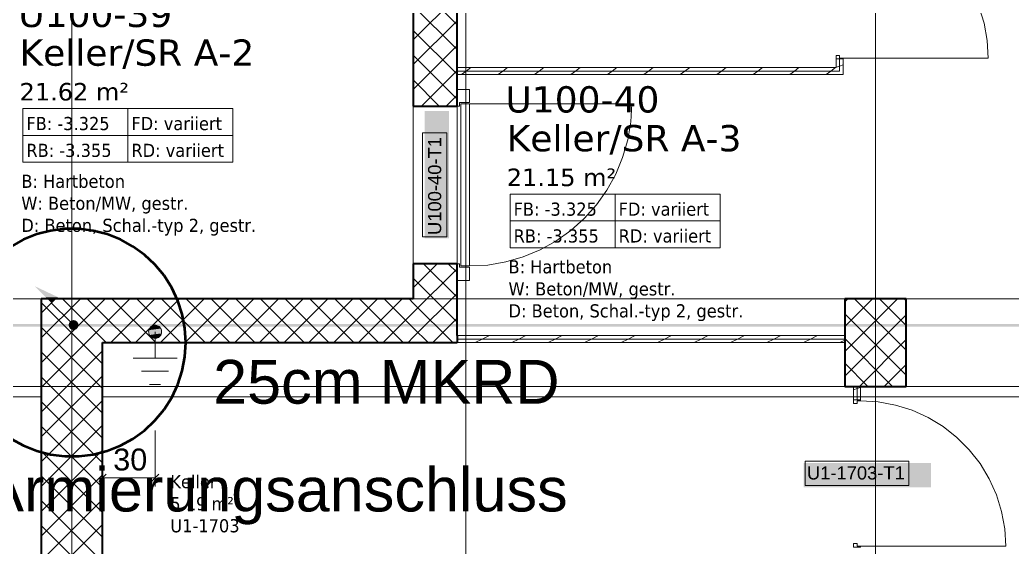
# Model space of a CAD drawing. Extents: x -1132 to 613, y -233 to 616.
# Drawn here: x -909.6 to -796.2, y 328.7 to 388.9 of the extents above; entities that cross this region are included whole.
import ezdxf
from ezdxf.lldxf.tags import DXFTag

# ---------------------------------------------------------------- set-up
doc = ezdxf.new("R2010")
doc.units = 0
doc.layers.get('0').update_dxf_attribs({"lineweight": 13})
for name, color, linetype, lineweight in [('A-AREA-____-IDEN', 7, 'Continuous', 5), ('A-DOOR-____-IDEN', 7, 'Continuous', 5), ('A-DOOR-____-OTLN', 7, 'Continuous', 9), ('A-DOOR-FRAM-MCUT', 7, 'Continuous', 9), ('A-DOOR-OPNG-OTLN', 7, 'Continuous', 9), ('A-FLOR-____-OVHD', 7, 'Strichpunkt - Fein', 9), ('A-WALL-____-MCUT', 7, 'Continuous', 35), ('A-WALL-____-PATT', 7, 'Continuous', 35), ('A-WALL-FNSH-MCUT', 7, 'Continuous', 35), ('S-COLS-____-MCUT', 7, 'Continuous', 35), ('S-COLS-____-OTLN', 7, 'Continuous', 9), ('S-GRID-____-OTLN', 7, 'Continuous', 5)]:
    doc.layers.add(name, color=color, linetype=linetype, lineweight=lineweight)
for name, color, linetype, lineweight, true_color in [('EL01_VVV_Mass Blitzschutz', 3, 'Continuous', 13, 0x00ff00), ('EL01_WAN_Blitzschutz Text', 1, 'Continuous', 13, 0xff0000), ('EL01_WAN_Leitung_Potentialausgleich', 1, 'fein_strichliert', 13, 0xff0000), ('EL01_WAN_Potentialausgleich', 1, 'Continuous', 13, 0xff0000)]:
    doc.layers.add(name, color=color, linetype=linetype, lineweight=lineweight, true_color=true_color)
doc.styles.get("Standard").update_dxf_attribs({"font": 'arial.ttf'})
tags = doc.linetypes.add('_Rasterlinie_', pattern=[0.375, 0.2, -0.05, 0.075, -0.05]).pattern_tags.tags
tags[10:11] = [DXFTag(74, 4), DXFTag(75, 0), DXFTag(340, '0'), DXFTag(46, 1.0), DXFTag(50, 0.0), DXFTag(44, 0.0), DXFTag(45, 0.0)]
tags[8:9] = [DXFTag(74, 4), DXFTag(75, 0), DXFTag(340, '0'), DXFTag(46, 1.0), DXFTag(50, 0.0), DXFTag(44, 0.0), DXFTag(45, 0.0)]
tags[6:7] = [DXFTag(74, 4), DXFTag(75, 0), DXFTag(340, '0'), DXFTag(46, 1.0), DXFTag(50, 0.0), DXFTag(44, 0.0), DXFTag(45, 0.0)]
tags[4:5] = [DXFTag(74, 4), DXFTag(75, 0), DXFTag(340, '0'), DXFTag(46, 1.0), DXFTag(50, 0.0), DXFTag(44, 0.0), DXFTag(45, 0.0)]
tags = doc.linetypes.add('fein_strichliert', pattern=[4, 1, -2, 1]).pattern_tags.tags
tags[8:9] = [DXFTag(74, 4), DXFTag(75, 0), DXFTag(340, '0'), DXFTag(46, 0.0), DXFTag(50, 0.0), DXFTag(44, 0.0), DXFTag(45, 0.0)]
tags[6:7] = [DXFTag(74, 4), DXFTag(75, 0), DXFTag(340, '0'), DXFTag(46, 0.0), DXFTag(50, 0.0), DXFTag(44, 0.0), DXFTag(45, 0.0)]
tags[4:5] = [DXFTag(74, 4), DXFTag(75, 0), DXFTag(340, '0'), DXFTag(46, 0.0), DXFTag(50, 0.0), DXFTag(44, 0.0), DXFTag(45, 0.0)]
tags = doc.linetypes.add('Strich Punkt fein', pattern=[0.2, 0.1, -0.05, 0, -0.05]).pattern_tags.tags
tags[10:11] = [DXFTag(74, 4), DXFTag(75, 0), DXFTag(340, '0'), DXFTag(46, 1.0), DXFTag(50, 0.0), DXFTag(44, 0.0), DXFTag(45, 0.0)]
tags[8:9] = [DXFTag(74, 4), DXFTag(75, 0), DXFTag(340, '0'), DXFTag(46, 1.0), DXFTag(50, 0.0), DXFTag(44, 0.0), DXFTag(45, 0.0)]
tags[6:7] = [DXFTag(74, 4), DXFTag(75, 0), DXFTag(340, '0'), DXFTag(46, 1.0), DXFTag(50, 0.0), DXFTag(44, 0.0), DXFTag(45, 0.0)]
tags[4:5] = [DXFTag(74, 4), DXFTag(75, 0), DXFTag(340, '0'), DXFTag(46, 1.0), DXFTag(50, 0.0), DXFTag(44, 0.0), DXFTag(45, 0.0)]
tags = doc.linetypes.add('Strichpunkt - Fein', pattern=[0.2, 0.1, -0.05, 0, -0.05]).pattern_tags.tags
tags[10:11] = [DXFTag(74, 4), DXFTag(75, 0), DXFTag(340, '0'), DXFTag(46, 1.0), DXFTag(50, 0.0), DXFTag(44, 0.0), DXFTag(45, 0.0)]
tags[8:9] = [DXFTag(74, 4), DXFTag(75, 0), DXFTag(340, '0'), DXFTag(46, 1.0), DXFTag(50, 0.0), DXFTag(44, 0.0), DXFTag(45, 0.0)]
tags[6:7] = [DXFTag(74, 4), DXFTag(75, 0), DXFTag(340, '0'), DXFTag(46, 1.0), DXFTag(50, 0.0), DXFTag(44, 0.0), DXFTag(45, 0.0)]
tags[4:5] = [DXFTag(74, 4), DXFTag(75, 0), DXFTag(340, '0'), DXFTag(46, 1.0), DXFTag(50, 0.0), DXFTag(44, 0.0), DXFTag(45, 0.0)]

# ---------------------------------------------------------------- blocks, each defined once
blk = doc.blocks.new('Referenz-A0UJ2EK7XE', base_point=(-1124.08, -162.87))
at = {"layer": 'A-AREA-____-IDEN', "color": 0, "linetype": 'Continuous', "ltscale": 0.13}
for p, q in [((-909.21, 378.79), (-885.21, 378.79)), ((-909.21, 372.66), (-909.21, 378.79)), ((-897.21, 378.79), (-897.21, 372.66)), ((-885.21, 378.79), (-885.21, 372.66)), ((-909.21, 375.72), (-885.21, 375.72)), ((-885.21, 372.66), (-909.21, 372.66)), ((-853.54, 369.02), (-829.54, 369.02)), ((-853.54, 362.9), (-853.54, 369.02)), ((-841.54, 369.02), (-841.54, 362.9)), ((-829.54, 369.02), (-829.54, 362.9)), ((-853.54, 365.96), (-829.54, 365.96)), ((-829.54, 362.9), (-853.54, 362.9))]:
    blk.add_line(p, q, dxfattribs=at)
at = {"layer": 'A-DOOR-____-IDEN', "color": 0, "linetype": 'Continuous', "ltscale": 0.13}
for p, q in [((-863.54, 364.16), (-863.54, 376)), ((-863.54, 376), (-860.76, 376)), ((-860.76, 376), (-860.76, 364.16)), ((-860.76, 364.16), (-863.54, 364.16)), ((-819.83, 338.56), (-807.99, 338.56)), ((-819.83, 335.78), (-819.83, 338.56)), ((-807.99, 338.56), (-807.99, 335.78)), ((-807.99, 335.78), (-819.83, 335.78))]:
    blk.add_line(p, q, dxfattribs=at)
at = {"layer": 'A-DOOR-____-IDEN', "color": 7, "linetype": 'Continuous', "ltscale": 0.13, "true_color": 0xffffff}
for points in [[(-863.3, 363.98), (-860.54, 363.98), (-863.3, 378.52)], [(-860.54, 363.98), (-863.3, 378.52), (-860.54, 378.52)], [(-820, 335.56), (-805.46, 335.56), (-820, 338.32)], [(-805.46, 335.56), (-820, 338.32), (-805.46, 338.32)]]:
    blk.add_solid(points, dxfattribs=at)
at = {"layer": 'A-DOOR-____-OTLN', "color": 0, "linetype": 'Strich Punkt fein', "ltscale": 0.13}
for p, q in [((-864.61, 361.08), (-864.61, 379.08)), ((-859.61, 379.08), (-859.61, 361.08))]:
    blk.add_line(p, q, dxfattribs=at)
at = {"layer": 'A-DOOR-____-OTLN', "color": 0, "linetype": 'Continuous', "ltscale": 0.13}
for p, q in [((-859.17, 379.34), (-859.17, 360.82)), ((-858.17, 379.34), (-859.17, 379.34)), ((-858.17, 360.82), (-858.17, 379.34)), ((-859.17, 360.82), (-858.17, 360.82))]:
    blk.add_line(p, q, dxfattribs=at)
at = {"layer": 'A-DOOR-FRAM-MCUT', "color": 0, "linetype": 'Continuous', "ltscale": 0.13}
for p, q in [((-815.91, 384.86), (-816.31, 384.86)), ((-816.31, 384.86), (-816.31, 384.46)), ((-816.31, 384.46), (-815.51, 384.46)), ((-815.91, 384.56), (-815.91, 384.86)), ((-815.51, 384.56), (-815.91, 384.56)), ((-815.51, 384.46), (-815.51, 384.56)), ((-858.17, 380.98), (-859.61, 380.98)), ((-859.61, 380.98), (-859.61, 379.08)), ((-858.17, 379.48), (-858.17, 380.98)), ((-859.61, 379.08), (-859.31, 379.08)), ((-859.31, 379.08), (-859.31, 379.48)), ((-859.31, 379.48), (-858.17, 379.48)), ((-859.31, 361.08), (-859.61, 361.08)), ((-859.61, 361.08), (-859.61, 359.18)), ((-859.31, 360.68), (-859.31, 361.08)), ((-858.17, 360.68), (-859.31, 360.68)), ((-858.17, 359.18), (-858.17, 360.68)), ((-859.61, 359.18), (-858.17, 359.18)), ((-813.51, 345.53), (-814.31, 345.53)), ((-814.31, 345.53), (-814.31, 345.13)), ((-814.31, 345.13), (-813.91, 345.13)), ((-813.91, 345.13), (-813.91, 345.43)), ((-813.91, 345.43), (-813.51, 345.43)), ((-813.51, 345.43), (-813.51, 345.53)), ((-813.91, 329.13), (-814.31, 329.13)), ((-814.31, 329.13), (-814.31, 328.73)), ((-813.91, 328.83), (-813.91, 329.13)), ((-813.51, 328.83), (-813.91, 328.83)), ((-813.51, 328.73), (-813.51, 328.83)), ((-814.31, 328.73), (-813.51, 328.73))]:
    blk.add_line(p, q, dxfattribs=at)
at = {"layer": 'A-DOOR-OPNG-OTLN', "color": 0, "linetype": 'Continuous', "ltscale": 0.13}
for p, q in [((-799.39, 388.53), (-799.98, 390.44)), ((-799.03, 386.56), (-799.39, 388.53)), ((-798.91, 384.56), (-799.03, 386.56)), ((-815.51, 384.56), (-798.91, 384.56)), ((-839.65, 379.34), (-858.17, 379.34)), ((-839.76, 377.26), (-839.65, 379.34)), ((-840.11, 375.22), (-839.76, 377.26)), ((-840.69, 373.22), (-840.11, 375.22)), ((-841.48, 371.3), (-840.69, 373.22)), ((-842.48, 369.49), (-841.48, 371.3)), ((-843.69, 367.79), (-842.48, 369.49)), ((-845.07, 366.24), (-843.69, 367.79)), ((-846.62, 364.86), (-845.07, 366.24)), ((-848.31, 363.66), (-846.62, 364.86)), ((-850.13, 362.65), (-848.31, 363.66)), ((-854.05, 361.28), (-852.05, 361.86)), ((-852.05, 361.86), (-850.13, 362.65)), ((-858.17, 360.82), (-856.09, 360.93)), ((-856.09, 360.93), (-854.05, 361.28)), ((-811.51, 345.31), (-813.51, 345.43)), ((-809.53, 344.95), (-811.51, 345.31)), ((-807.62, 344.35), (-809.53, 344.95)), ((-805.79, 343.53), (-807.62, 344.35)), ((-804.08, 342.49), (-805.79, 343.53)), ((-802.5, 341.25), (-804.08, 342.49)), ((-801.08, 339.84), (-802.5, 341.25)), ((-799.84, 338.26), (-801.08, 339.84)), ((-798.81, 336.54), (-799.84, 338.26)), ((-797.98, 334.71), (-798.81, 336.54)), ((-797.39, 332.8), (-797.98, 334.71)), ((-797.03, 330.83), (-797.39, 332.8)), ((-796.91, 328.83), (-797.03, 330.83)), ((-813.51, 328.83), (-796.91, 328.83))]:
    blk.add_line(p, q, dxfattribs=at)
at = {"layer": 'A-FLOR-____-OVHD', "color": 0, "linetype": 'Strichpunkt - Fein', "ltscale": 0.13}
for p, q in [((-1082.31, 347.08), (-539.91, 347.08)), ((-973.71, 347.08), (-907.11, 347.08)), ((-973.71, 345.88), (-907.11, 345.88)), ((-900.11, 345.88), (-789.51, 345.88))]:
    blk.add_line(p, q, dxfattribs=at)
at = {"layer": 'A-WALL-____-MCUT', "color": 0, "linetype": 'Continuous', "ltscale": 0.35}
for p, q in [((-859.61, 379.08), (-859.61, 483.98)), ((-864.61, 393.68), (-864.61, 379.08)), ((-864.61, 379.08), (-859.61, 379.08)), ((-859.61, 361.08), (-864.61, 361.08)), ((-864.61, 361.08), (-864.61, 357.08)), ((-859.61, 352.88), (-859.61, 361.08)), ((-907.11, 357.08), (-907.11, 253.38)), ((-864.61, 357.08), (-907.11, 357.08)), ((-859.61, 352.88), (-859.61, 352.08)), ((-900.11, 302.73), (-900.11, 352.08)), ((-900.11, 352.08), (-859.61, 352.08))]:
    blk.add_line(p, q, dxfattribs=at)
at = {"layer": 'A-WALL-____-MCUT', "color": 0, "linetype": 'Continuous', "lineweight": 9, "ltscale": 0.13}
for p, q in [((-815.91, 383.06), (-815.91, 384.46)), ((-859.61, 383.06), (-815.91, 383.06)), ((-859.61, 352.48), (-815.31, 352.48)), ((-813.91, 345.53), (-813.91, 347.08))]:
    blk.add_line(p, q, dxfattribs=at)
at = {"layer": 'A-WALL-____-PATT', "color": 0, "linetype": 'Continuous', "lineweight": 9, "ltscale": 0.13}
for p, q in [((-859.61, 388.36), (-864.61, 393.36)), ((-864.61, 386.63), (-859.61, 391.63)), ((-859.61, 385.53), (-864.61, 390.53)), ((-864.61, 383.8), (-859.61, 388.8)), ((-859.61, 382.7), (-864.61, 387.7)), ((-864.61, 380.97), (-859.61, 385.97)), ((-859.61, 379.87), (-864.61, 384.87)), ((-858.02, 383.46), (-858.55, 383.06)), ((-853.86, 383.46), (-854.39, 383.06)), ((-849.69, 383.46), (-850.22, 383.06)), ((-845.53, 383.46), (-846.06, 383.06)), ((-841.36, 383.46), (-841.9, 383.06)), ((-837.2, 383.46), (-837.73, 383.06)), ((-833.03, 383.46), (-833.57, 383.06)), ((-828.87, 383.46), (-829.4, 383.06)), ((-824.7, 383.46), (-825.24, 383.06)), ((-820.54, 383.46), (-821.07, 383.06)), ((-816.37, 383.46), (-816.91, 383.06)), ((-816.29, 383.52), (-816.31, 383.51)), ((-815.91, 383.64), (-816.24, 383.53)), ((-815.51, 383.77), (-815.91, 383.64)), ((-863.67, 379.08), (-859.61, 383.14)), ((-858.55, 383.06), (-859.09, 382.66)), ((-854.39, 383.06), (-854.92, 382.66)), ((-850.22, 383.06), (-850.76, 382.66)), ((-846.06, 383.06), (-846.59, 382.66)), ((-841.9, 383.06), (-842.43, 382.66)), ((-837.73, 383.06), (-838.26, 382.66)), ((-833.57, 383.06), (-834.1, 382.66)), ((-829.4, 383.06), (-829.93, 382.66)), ((-825.24, 383.06), (-825.77, 382.66)), ((-821.07, 383.06), (-821.6, 382.66)), ((-816.91, 383.06), (-817.44, 382.66)), ((-861.64, 379.08), (-864.61, 382.05)), ((-860.84, 379.08), (-859.61, 380.31)), ((-864.47, 379.08), (-864.61, 379.22)), ((-864.61, 358.34), (-861.87, 361.08)), ((-859.61, 357.25), (-863.44, 361.08)), ((-859.61, 360.07), (-860.61, 361.08)), ((-864.61, 355.51), (-859.61, 360.51)), ((-859.61, 354.42), (-864.61, 359.42)), ((-864.61, 352.69), (-859.61, 357.69)), ((-907.11, 355.44), (-905.47, 357.08)), ((-907.11, 352.61), (-902.64, 357.08)), ((-907.11, 349.78), (-900.11, 356.78)), ((-900.11, 349.66), (-907.11, 356.66)), ((-900.11, 352.49), (-904.69, 357.08)), ((-900.11, 355.32), (-901.86, 357.08)), ((-900.11, 356.78), (-899.81, 357.08)), ((-900.11, 353.96), (-896.98, 357.08)), ((-899.15, 352.08), (-894.15, 357.08)), ((-894.04, 352.08), (-899.04, 357.08)), ((-896.33, 352.08), (-891.33, 357.08)), ((-891.21, 352.08), (-896.21, 357.08)), ((-893.5, 352.08), (-888.5, 357.08)), ((-888.38, 352.08), (-893.38, 357.08)), ((-890.67, 352.08), (-885.67, 357.08)), ((-885.55, 352.08), (-890.55, 357.08)), ((-887.84, 352.08), (-882.84, 357.08)), ((-882.72, 352.08), (-887.72, 357.08)), ((-885.01, 352.08), (-880.01, 357.08)), ((-879.89, 352.08), (-884.89, 357.08)), ((-882.18, 352.08), (-877.18, 357.08)), ((-877.07, 352.08), (-882.07, 357.08)), ((-879.36, 352.08), (-874.36, 357.08)), ((-874.24, 352.08), (-879.24, 357.08)), ((-876.53, 352.08), (-871.53, 357.08)), ((-871.41, 352.08), (-876.41, 357.08)), ((-873.7, 352.08), (-868.7, 357.08)), ((-868.58, 352.08), (-873.58, 357.08)), ((-870.87, 352.08), (-865.87, 357.08)), ((-865.75, 352.08), (-870.75, 357.08)), ((-864.61, 353.76), (-867.92, 357.08)), ((-864.61, 356.59), (-865.09, 357.08)), ((-860.09, 352.08), (-864.61, 356.59)), ((-896.86, 352.08), (-900.11, 355.32)), ((-868.04, 352.08), (-864.61, 355.51)), ((-907.11, 346.96), (-900.11, 353.96)), ((-900.11, 346.83), (-907.11, 353.83)), ((-862.92, 352.08), (-864.61, 353.76)), ((-862.38, 352.08), (-859.61, 354.86)), ((-865.21, 352.08), (-864.61, 352.69)), ((-855.92, 352.88), (-856.72, 352.48)), ((-851.76, 352.88), (-852.56, 352.48)), ((-847.59, 352.88), (-848.39, 352.48)), ((-843.43, 352.88), (-844.23, 352.48)), ((-839.26, 352.88), (-840.06, 352.48)), ((-835.1, 352.88), (-835.9, 352.48)), ((-830.93, 352.88), (-831.73, 352.48)), ((-826.77, 352.88), (-827.57, 352.48)), ((-822.6, 352.88), (-823.4, 352.48)), ((-818.44, 352.88), (-819.24, 352.48)), ((-899.69, 352.08), (-900.11, 352.49)), ((-856.72, 352.48), (-857.52, 352.08)), ((-852.56, 352.48), (-853.36, 352.08)), ((-848.39, 352.48), (-849.19, 352.08)), ((-844.23, 352.48), (-845.03, 352.08)), ((-840.06, 352.48), (-840.86, 352.08)), ((-835.9, 352.48), (-836.7, 352.08)), ((-831.73, 352.48), (-832.53, 352.08)), ((-827.57, 352.48), (-828.37, 352.08)), ((-823.4, 352.48), (-824.2, 352.08)), ((-819.24, 352.48), (-820.04, 352.08)), ((-815.31, 352.36), (-815.87, 352.08)), ((-907.11, 344.13), (-900.11, 351.13)), ((-900.11, 344.01), (-907.11, 351.01)), ((-907.11, 341.3), (-900.11, 348.3)), ((-900.11, 341.18), (-907.11, 348.18)), ((-813.51, 347.01), (-813.68, 346.93)), ((-813.91, 346.82), (-814.31, 346.69)), ((-813.74, 346.88), (-813.91, 346.82)), ((-907.11, 338.47), (-900.11, 345.47)), ((-900.11, 338.35), (-907.11, 345.35)), ((-907.11, 335.64), (-900.11, 342.64)), ((-900.11, 335.52), (-907.11, 342.52)), ((-907.11, 332.81), (-900.11, 339.81)), ((-900.11, 332.69), (-907.11, 339.69)), ((-907.11, 329.98), (-900.11, 336.98)), ((-900.11, 329.86), (-907.11, 336.86)), ((-907.11, 327.16), (-900.11, 334.16)), ((-900.11, 327.04), (-907.11, 334.04)), ((-907.11, 324.33), (-900.11, 331.33)), ((-900.11, 324.21), (-907.11, 331.21))]:
    blk.add_line(p, q, dxfattribs=at)
at = {"layer": 'A-WALL-FNSH-MCUT', "color": 0, "linetype": 'Continuous', "lineweight": 9, "ltscale": 0.13}
for p, q in [((-816.31, 384.46), (-816.31, 383.46)), ((-815.51, 384.46), (-816.31, 384.46)), ((-815.51, 382.66), (-815.51, 384.46)), ((-816.31, 383.46), (-859.61, 383.46)), ((-859.61, 382.66), (-815.51, 382.66)), ((-815.31, 352.88), (-859.61, 352.88)), ((-815.31, 352.08), (-815.31, 352.88)), ((-859.61, 352.08), (-815.31, 352.08)), ((-814.31, 347.08), (-814.31, 345.53)), ((-813.51, 347.08), (-814.31, 347.08)), ((-813.51, 345.53), (-813.51, 347.08)), ((-814.31, 345.53), (-813.51, 345.53))]:
    blk.add_line(p, q, dxfattribs=at)
at = {"layer": 'S-COLS-____-MCUT', "color": 0, "linetype": 'Continuous', "ltscale": 0.35}
for p, q in [((-808.31, 357.08), (-815.31, 357.08)), ((-815.31, 357.08), (-815.31, 347.08)), ((-808.31, 347.08), (-808.31, 357.08)), ((-815.31, 347.08), (-808.31, 347.08))]:
    blk.add_line(p, q, dxfattribs=at)
at = {"layer": 'S-COLS-____-OTLN', "color": 0, "linetype": 'Continuous', "ltscale": 0.13}
for p, q in [((-815.31, 356.73), (-814.96, 357.08)), ((-815.31, 353.9), (-812.13, 357.08)), ((-815.31, 351.07), (-809.3, 357.08)), ((-808.31, 351.2), (-814.18, 357.08)), ((-808.31, 354.03), (-811.35, 357.08)), ((-808.31, 356.86), (-808.53, 357.08)), ((-808.31, 348.37), (-815.31, 355.37)), ((-815.31, 348.25), (-808.31, 355.25)), ((-809.84, 347.08), (-815.31, 352.54)), ((-813.64, 347.08), (-808.31, 352.42)), ((-812.67, 347.08), (-815.31, 349.72)), ((-810.82, 347.08), (-808.31, 349.59))]:
    blk.add_line(p, q, dxfattribs=at)
at = {"layer": 'S-GRID-____-OTLN', "color": 0, "linetype": '_Rasterlinie_', "ltscale": 0.13}
for p, q in [((-903.61, 600.16), (-903.61, 199.37)), ((-811.81, 600.16), (-811.81, 199.37)), ((-858.61, -159.1), (-858.61, 585.98)), ((-1115.8, 357.08), (111.18, 357.08))]:
    blk.add_line(p, q, dxfattribs=at)
at = {"layer": 'A-AREA-____-IDEN', "color": 0, "linetype": 'Continuous', "ltscale": 0.13, "attachment_point": 1}
for s, insert, char_height in [('{\\fVerdana;U100-39}', (-909.74, 391.1), 3), ('{\\fVerdana;Keller/SR A-2}', (-909.6, 386.68), 3), ('{\\fVerdana;21.62 m²}', (-909.59, 381.71), 2), ('{\\fVerdana;U100-40}', (-854.08, 381.34), 3), ('{\\W0.9;\\fVerdana;FB: -3.325}', (-908.82, 377.83), 1.5), ('{\\W0.9;\\fVerdana;FD: variiert}', (-896.82, 377.83), 1.5), ('{\\fVerdana;Keller/SR A-3}', (-853.94, 376.91), 3), ('{\\W0.9;\\fVerdana;RB: -3.355}', (-908.82, 374.77), 1.5), ('{\\W0.9;\\fVerdana;RD: variiert}', (-896.82, 374.77), 1.5), ('{\\fVerdana;21.15 m²}', (-853.93, 371.94), 2), ('{\\W0.9;\\fVerdana;B: Hartbeton}', (-909.39, 371.24), 1.5), ('{\\W0.9;\\fVerdana;W: Beton/MW, gestr.}', (-909.39, 368.73), 1.5), ('{\\W0.9;\\fVerdana;FB: -3.325}', (-853.15, 368.06), 1.5), ('{\\W0.9;\\fVerdana;FD: variiert}', (-841.15, 368.06), 1.5), ('{\\W0.9;\\fVerdana;D: Beton, Schal.-typ 2, gestr.}', (-909.39, 366.21), 1.5), ('{\\W0.9;\\fVerdana;RB: -3.355}', (-853.15, 365), 1.5), ('{\\W0.9;\\fVerdana;RD: variiert}', (-841.15, 365), 1.5), ('{\\W0.9;\\fVerdana;B: Hartbeton}', (-853.73, 361.48), 1.5), ('{\\W0.9;\\fVerdana;W: Beton/MW, gestr.}', (-853.73, 358.96), 1.5), ('{\\W0.9;\\fVerdana;D: Beton, Schal.-typ 2, gestr.}', (-853.73, 356.45), 1.5), ('{\\W0.9;\\fVerdana;Keller}', (-892.37, 336.95), 1.5), ('{\\W0.9;\\fVerdana;5.19 m²}', (-892.37, 334.44), 1.5), ('{\\W0.9;\\fVerdana;U1-1703}', (-892.37, 331.92), 1.5)]:
    blk.add_mtext(s, dxfattribs=dict(at, insert=insert, char_height=char_height))
at = {"layer": 'A-DOOR-____-IDEN', "color": 0, "linetype": 'Continuous', "ltscale": 0.13, "insert": (-862.92, 364.36), "char_height": 1.5, "attachment_point": 1, "rotation": 90}
blk.add_mtext('{\\fArial;U100-40-T1}', dxfattribs=at)
at = {"layer": 'A-DOOR-____-IDEN', "color": 0, "linetype": 'Continuous', "ltscale": 0.13, "insert": (-819.63, 337.95), "char_height": 1.5, "attachment_point": 1}
blk.add_mtext('{\\fArial;U1-1703-T1}', dxfattribs=at)
blk = doc.blocks.new('Kreis-A0UJ2EMTXE', base_point=(-916.6, 339.1))
at = {"color": 0, "linetype": 'ByBlock', "lineweight": -2, "ltscale": 0.5}
for p, q in [((-907.62, 364.44), (-909.14, 363.84)), ((-906.04, 364.85), (-907.62, 364.44)), ((-904.42, 365.05), (-906.04, 364.85)), ((-902.79, 365.05), (-904.42, 365.05)), ((-901.17, 364.85), (-902.79, 365.05)), ((-899.59, 364.44), (-901.17, 364.85)), ((-898.07, 363.84), (-899.59, 364.44)), ((-910.57, 363.05), (-911.89, 362.1)), ((-909.14, 363.84), (-910.57, 363.05)), ((-896.64, 363.05), (-898.07, 363.84)), ((-895.32, 362.1), (-896.64, 363.05)), ((-911.89, 362.1), (-913.08, 360.98)), ((-894.13, 360.98), (-895.32, 362.1)), ((-913.08, 360.98), (-914.12, 359.72)), ((-893.09, 359.72), (-894.13, 360.98)), ((-914.12, 359.72), (-915, 358.34)), ((-892.21, 358.34), (-893.09, 359.72)), ((-915, 358.34), (-915.69, 356.86)), ((-891.52, 356.86), (-892.21, 358.34)), ((-915.69, 356.86), (-916.2, 355.31)), ((-891.01, 355.31), (-891.52, 356.86)), ((-916.2, 355.31), (-916.5, 353.71)), ((-890.71, 353.71), (-891.01, 355.31)), ((-916.5, 353.71), (-916.6, 352.08)), ((-890.6, 352.08), (-890.71, 353.71)), ((-916.6, 352.08), (-916.5, 350.45)), ((-890.71, 350.45), (-890.6, 352.08)), ((-916.5, 350.45), (-916.2, 348.85)), ((-891.01, 348.85), (-890.71, 350.45)), ((-916.2, 348.85), (-915.69, 347.29)), ((-891.52, 347.29), (-891.01, 348.85)), ((-915.69, 347.29), (-915, 345.82)), ((-892.21, 345.82), (-891.52, 347.29)), ((-915, 345.82), (-914.12, 344.44)), ((-893.09, 344.44), (-892.21, 345.82)), ((-914.12, 344.44), (-913.08, 343.18)), ((-894.13, 343.18), (-893.09, 344.44)), ((-913.08, 343.18), (-911.89, 342.06)), ((-895.32, 342.06), (-894.13, 343.18)), ((-911.89, 342.06), (-910.57, 341.1)), ((-896.64, 341.1), (-895.32, 342.06)), ((-910.57, 341.1), (-909.14, 340.32)), ((-909.14, 340.32), (-907.62, 339.71)), ((-899.59, 339.71), (-898.07, 340.32)), ((-898.07, 340.32), (-896.64, 341.1)), ((-907.62, 339.71), (-906.04, 339.31)), ((-906.04, 339.31), (-904.42, 339.1)), ((-904.42, 339.1), (-902.79, 339.1)), ((-902.79, 339.1), (-901.17, 339.31)), ((-901.17, 339.31), (-899.59, 339.71))]:
    blk.add_line(p, q, dxfattribs=at)
blk = doc.blocks.new('Steigleitung_nach oben-A0UJ2EMZXE', base_point=(-907.87, 353.52))
at = {"color": 0, "linetype": 'ByBlock', "lineweight": -2, "ltscale": 0.13}
blk.add_line((-905.9, 356.55), (-903.82, 354.47), dxfattribs=at)
for points in [[(-905.2, 357.26), (-906.6, 357.26), (-907.87, 358.52)], [(-905.9, 356.55), (-905.2, 357.26), (-906.6, 357.26)], [(-902.86, 354.08), (-903.98, 354.08), (-902.88, 354.22)], [(-903.98, 354.08), (-902.88, 354.22), (-903.96, 354.22)], [(-903.96, 353.93), (-902.86, 354.08), (-903.98, 354.08)], [(-902.88, 354.22), (-903.96, 354.22), (-902.94, 354.36)], [(-903.96, 354.22), (-902.94, 354.36), (-903.91, 354.36)], [(-902.88, 354.22), (-903.96, 354.22), (-902.88, 354.22)], [(-903.96, 354.22), (-902.88, 354.22), (-903.96, 354.22)], [(-902.88, 353.93), (-903.96, 353.93), (-902.86, 354.08)], [(-903.91, 353.8), (-902.88, 353.93), (-903.96, 353.93)], [(-902.94, 354.36), (-903.91, 354.36), (-903.03, 354.47)], [(-903.91, 354.36), (-903.03, 354.47), (-903.82, 354.47)], [(-902.94, 353.8), (-903.91, 353.8), (-902.88, 353.93)], [(-903.82, 353.68), (-902.94, 353.8), (-903.91, 353.8)], [(-903.03, 354.47), (-903.82, 354.47), (-903.14, 354.56)], [(-903.82, 354.47), (-903.14, 354.56), (-903.7, 354.56)], [(-903.03, 354.47), (-903.82, 354.47), (-903.03, 354.47)], [(-903.82, 354.47), (-903.03, 354.47), (-903.82, 354.47)], [(-903.03, 353.68), (-903.82, 353.68), (-902.94, 353.8)], [(-903.14, 354.56), (-903.7, 354.56), (-903.28, 354.62)], [(-903.7, 354.56), (-903.28, 354.62), (-903.57, 354.62)], [(-903.14, 354.56), (-903.7, 354.56), (-903.14, 354.56)], [(-903.7, 354.56), (-903.14, 354.56), (-903.7, 354.56)], [(-903.28, 354.62), (-903.57, 354.62), (-903.42, 354.64)], [(-903.7, 353.59), (-903.03, 353.68), (-903.82, 353.68)], [(-903.03, 353.68), (-903.82, 353.68), (-903.03, 353.68)], [(-903.82, 353.68), (-903.03, 353.68), (-903.82, 353.68)], [(-903.14, 353.59), (-903.7, 353.59), (-903.03, 353.68)], [(-903.57, 353.54), (-903.14, 353.59), (-903.7, 353.59)], [(-903.28, 353.54), (-903.57, 353.54), (-903.14, 353.59)], [(-903.42, 353.52), (-903.28, 353.54), (-903.57, 353.54)]]:
    blk.add_solid(points, dxfattribs=at)
blk = doc.blocks.new('Polylinie-A0UJ2ENTXE', base_point=(-1721, 353.91))
at = {"color": 0, "linetype": 'ByBlock', "lineweight": -2, "ltscale": 0.13}
for points in [[(-1115.8, 353.91), (-134.75, 353.91), (-1115.8, 354.21)], [(-134.75, 353.91), (-1115.8, 354.21), (-135.05, 354.21)]]:
    blk.add_solid(points, dxfattribs=at)
blk = doc.blocks.new('Erdungs-Anschluss-A0UJ2EO9XE', base_point=(-896.6, 347.31))
at = {"color": 0, "linetype": 'ByBlock', "lineweight": -2, "ltscale": 0.13}
for p, q in [((-894.69, 353.77), (-894.75, 353.68)), ((-894.63, 353.84), (-894.69, 353.77)), ((-894.56, 353.9), (-894.63, 353.84)), ((-894.48, 353.96), (-894.56, 353.9)), ((-894.39, 354), (-894.48, 353.96)), ((-894.3, 354.03), (-894.39, 354)), ((-894.2, 354.05), (-894.3, 354.03)), ((-894.1, 354.06), (-894.2, 354.05)), ((-894.01, 354.05), (-894.1, 354.06)), ((-893.91, 354.03), (-894.01, 354.05)), ((-893.82, 354), (-893.91, 354.03)), ((-893.73, 353.96), (-893.82, 354)), ((-893.65, 353.9), (-893.73, 353.96)), ((-893.58, 353.84), (-893.65, 353.9)), ((-893.51, 353.77), (-893.58, 353.84)), ((-893.46, 353.68), (-893.51, 353.77)), ((-894.84, 353.41), (-894.85, 353.31)), ((-894.85, 353.31), (-894.84, 353.22)), ((-894.82, 353.5), (-894.84, 353.41)), ((-894.84, 353.22), (-894.82, 353.12)), ((-894.79, 353.6), (-894.82, 353.5)), ((-894.82, 353.12), (-894.79, 353.03)), ((-894.75, 353.68), (-894.79, 353.6)), ((-894.79, 353.03), (-894.75, 352.94)), ((-894.75, 352.94), (-894.69, 352.86)), ((-894.69, 352.86), (-894.63, 352.79)), ((-894.63, 352.79), (-894.56, 352.72)), ((-894.56, 352.72), (-894.48, 352.67)), ((-894.48, 352.67), (-894.39, 352.62)), ((-894.39, 352.62), (-894.3, 352.59)), ((-894.1, 353.31), (-894.1, 350.31)), ((-893.91, 352.59), (-893.82, 352.62)), ((-893.82, 352.62), (-893.73, 352.67)), ((-893.73, 352.67), (-893.65, 352.72)), ((-893.65, 352.72), (-893.58, 352.79)), ((-893.58, 352.79), (-893.51, 352.86)), ((-893.51, 352.86), (-893.46, 352.94)), ((-893.42, 353.6), (-893.46, 353.68)), ((-893.46, 352.94), (-893.42, 353.03)), ((-893.39, 353.5), (-893.42, 353.6)), ((-893.42, 353.03), (-893.39, 353.12)), ((-893.37, 353.41), (-893.39, 353.5)), ((-893.39, 353.12), (-893.37, 353.22)), ((-893.36, 353.31), (-893.37, 353.41)), ((-893.37, 353.22), (-893.36, 353.31)), ((-894.3, 352.59), (-894.2, 352.57)), ((-894.2, 352.57), (-894.1, 352.57)), ((-894.1, 352.57), (-894.01, 352.57)), ((-894.01, 352.57), (-893.91, 352.59)), ((-891.6, 350.31), (-896.6, 350.31)), ((-892.56, 348.81), (-895.65, 348.81)), ((-893.48, 347.31), (-894.73, 347.31))]:
    blk.add_line(p, q, dxfattribs=at)
for points in [[(-893.46, 353.68), (-894.75, 353.68), (-893.58, 353.84)], [(-894.75, 353.68), (-893.58, 353.84), (-894.63, 353.84)], [(-893.58, 353.84), (-894.63, 353.84), (-893.73, 353.96)], [(-894.63, 353.84), (-893.73, 353.96), (-894.48, 353.96)], [(-893.73, 353.96), (-894.48, 353.96), (-893.91, 354.03)], [(-894.48, 353.96), (-893.91, 354.03), (-894.3, 354.03)], [(-893.91, 354.03), (-894.3, 354.03), (-894.1, 354.06)], [(-893.36, 353.31), (-894.85, 353.31), (-893.39, 353.5)], [(-894.85, 353.31), (-893.39, 353.5), (-894.82, 353.5)], [(-894.82, 353.12), (-893.36, 353.31), (-894.85, 353.31)], [(-893.39, 353.5), (-894.82, 353.5), (-893.46, 353.68)], [(-894.82, 353.5), (-893.46, 353.68), (-894.75, 353.68)], [(-893.39, 353.12), (-894.82, 353.12), (-893.36, 353.31)], [(-894.75, 352.94), (-893.39, 353.12), (-894.82, 353.12)], [(-893.46, 352.94), (-894.75, 352.94), (-893.39, 353.12)], [(-894.63, 352.79), (-893.46, 352.94), (-894.75, 352.94)], [(-893.58, 352.79), (-894.63, 352.79), (-893.46, 352.94)], [(-894.48, 352.67), (-893.58, 352.79), (-894.63, 352.79)], [(-893.73, 352.67), (-894.48, 352.67), (-893.58, 352.79)], [(-894.3, 352.59), (-893.73, 352.67), (-894.48, 352.67)], [(-893.91, 352.59), (-894.3, 352.59), (-893.73, 352.67)], [(-894.1, 352.57), (-893.91, 352.59), (-894.3, 352.59)]]:
    blk.add_solid(points, dxfattribs=at)
blk = doc.blocks.new('Bauteilbeschriftung-A0UJ2EODXE', base_point=(-951.02, 332.8))
at = {"color": 0, "linetype": 'ByBlock', "lineweight": -2, "ltscale": 0.13, "insert": (-951.02, 337.8), "char_height": 5, "attachment_point": 1}
blk.add_mtext('{\\fArial;Bodenpfahl Armierungsanschluss }', dxfattribs=at)
blk = doc.blocks.new('Maß-A0UJ2EPZXE', base_point=(-900.52, 335.65))
at = {"color": 0, "lineweight": -2}
for p, q in [((-900.1, 335.65), (-900.1, 352.08)), ((-894.1, 335.65), (-894.1, 342.06)), ((-899.69, 337.06), (-900.52, 336.23)), ((-893.69, 337.06), (-894.52, 336.23)), ((-900.1, 336.65), (-894.1, 336.65))]:
    blk.add_line(p, q, dxfattribs=at)
at = {"color": 0, "lineweight": -2, "insert": (-898.89, 339.98), "char_height": 2.5, "attachment_point": 1}
blk.add_mtext('{\\fArial;30}', dxfattribs=at)
blk = doc.blocks.new('Bauteilbeschriftung-A0UJ2ES7XE', base_point=(-887.48, 345.1))
at = {"color": 0, "linetype": 'ByBlock', "lineweight": -2, "ltscale": 0.13, "insert": (-887.48, 350.1), "char_height": 5, "attachment_point": 1}
blk.add_mtext('{\\fArial;25cm MKRD}', dxfattribs=at)

msp = doc.modelspace()

# ---------------------------------------------------------------- block references
at = {"color": 9, "lineweight": 25, "ltscale": 0.25, "true_color": 0xc0c0c0}
msp.add_blockref('Referenz-A0UJ2EK7XE', (-1124.08, -162.87), dxfattribs=at)
at = {"layer": 'EL01_VVV_Mass Blitzschutz', "linetype": 'Continuous', "ltscale": 0.13}
msp.add_blockref('Maß-A0UJ2EPZXE', (-900.52, 335.65), dxfattribs=at)
at = {"layer": 'EL01_WAN_Blitzschutz Text', "linetype": 'ByBlock', "ltscale": 0.13}
msp.add_blockref('Bauteilbeschriftung-A0UJ2EODXE', (-951.02, 332.8), dxfattribs=at)
at = {"layer": 'EL01_WAN_Leitung_Potentialausgleich', "linetype": 'ByBlock', "lineweight": 50, "ltscale": 0.5}
msp.add_blockref('Kreis-A0UJ2EMTXE', (-916.6, 339.1), dxfattribs=at)
at = {"layer": 'EL01_WAN_Leitung_Potentialausgleich', "linetype": 'ByBlock', "ltscale": 0.13}
for name, p in [('Steigleitung_nach oben-A0UJ2EMZXE', (-907.87, 353.52)), ('Polylinie-A0UJ2ENTXE', (-1721, 353.91)), ('Bauteilbeschriftung-A0UJ2ES7XE', (-887.48, 345.1))]:
    msp.add_blockref(name, p, dxfattribs=at)
at = {"layer": 'EL01_WAN_Potentialausgleich', "linetype": 'ByBlock', "ltscale": 0.13}
msp.add_blockref('Erdungs-Anschluss-A0UJ2EO9XE', (-896.6, 347.31), dxfattribs=at)

doc.saveas('drawing.dxf')
